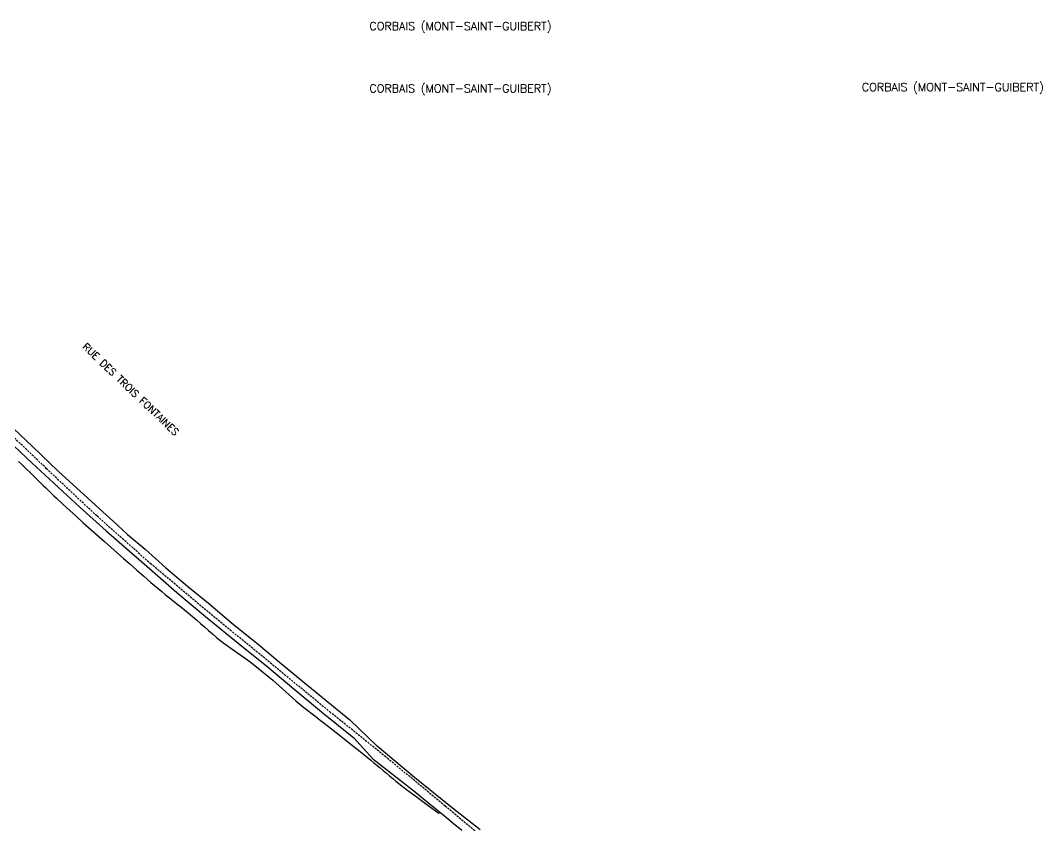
# Model space of a CAD drawing. Header units: millimetres. Extents: x 169000 to 170002, y 147000 to 148001.
# Drawn here: x 169308.9 to 169560.5, y 147560.8 to 147758.9 of the extents above; entities that cross this region are included whole.
import ezdxf
from ezdxf.enums import TextEntityAlignment as Align

# ---------------------------------------------------------------- set-up
doc = ezdxf.new("R2010")
doc.units = ezdxf.units.MM
doc.linetypes.add('DASHED', pattern=[0.75, 0.5, -0.25])
for name, color, linetype in [('W0001', 6, 'DASHED'), ('W0008', 7, 'CONTINUOUS'), ('W0071', 7, 'CONTINUOUS'), ('W0211', 2, 'CONTINUOUS'), ('W0980', 7, 'CONTINUOUS'), ('W0989', 7, 'CONTINUOUS')]:
    doc.layers.add(name, color=color, linetype=linetype)
doc.styles.get("Standard").update_dxf_attribs({"font": 'romans.shx', "width": 0.85})

msp = doc.modelspace()

# ---------------------------------------------------------------- linework, layer by layer
at = {"layer": 'W0001'}
msp.add_lwpolyline([(169546.99, 147407.13), (169523.65, 147435.07), (169518.18, 147443.24), (169513.2, 147451.35), (169504.51, 147472.23), (169494.1, 147498.53), (169491.7, 147503.8), (169489.6, 147507.33), (169486.07, 147510.63), (169480.25, 147515.3), (169468.5, 147523.56), (169440.18, 147543.99), (169425.89, 147555.19), (169413.44, 147565.63), (169398.84, 147577.71), (169385.23, 147588.66), (169367.24, 147603.45), (169355.64, 147612.92), (169341.04, 147625.16), (169327.66, 147637.05), (169315.31, 147648.64), (169300.58, 147662.72), (169291.92, 147671)], dxfattribs=at)
at = {"layer": 'W0008'}
for points in [[(169289.95, 147671), (169291, 147669.97), (169297.47, 147663.76), (169304.33, 147657.03), (169311.74, 147650.04), (169323.49, 147639.22), (169329.99, 147633.37), (169335.09, 147628.89), (169339.98, 147624.67), (169347.36, 147618.17), (169354.47, 147612.25), (169362.45, 147605.75), (169369.51, 147600.03), (169376.14, 147594.49), (169383, 147588.79), (169390.95, 147582.4), (169395.61, 147577.27)], [(169294.21, 147671), (169296.52, 147668.68), (169299.6, 147665.78), (169302.94, 147662.49), (169307.05, 147658.61), (169311.89, 147654.03), (169318.16, 147648.07), (169332.73, 147634.72), (169335.27, 147632.49), (169339.54, 147628.84), (169344.69, 147624.28), (169350.49, 147619.37), (169355.15, 147615.53), (169361.28, 147610.41), (169367.44, 147605.39), (169373.11, 147600.62), (169379.64, 147595.27), (169389.96, 147586.85), (169396.69, 147580.38)]]:
    msp.add_lwpolyline(points, dxfattribs=at)
at = {"layer": 'W0071'}
for points in [[(169422.01, 147559.8), (169415.24, 147565.15), (169410.56, 147568.91), (169405.91, 147572.7), (169401.29, 147576.52), (169396.69, 147580.38)], [(169395.61, 147577.27), (169398.98, 147574.65), (169402.34, 147572.01), (169405.68, 147569.35), (169409.02, 147566.68), (169411.16, 147564.94), (169413.3, 147563.19), (169415.42, 147561.43), (169417.55, 147559.66)]]:
    msp.add_lwpolyline(points, dxfattribs=at)
at = {"layer": 'W0211'}
msp.add_lwpolyline([(169308.42, 147650.39), (169309.1, 147649.74), (169309.78, 147649.08), (169310.47, 147648.43), (169311.15, 147647.78), (169311.83, 147647.12), (169312.51, 147646.47), (169313.17, 147645.83), (169313.83, 147645.19), (169314.49, 147644.55), (169315.15, 147643.91), (169315.81, 147643.27), (169316.47, 147642.63), (169317.13, 147642), (169317.79, 147641.37), (169319.42, 147639.85), (169321.05, 147638.35), (169322.7, 147636.85), (169324.34, 147635.36), (169325.65, 147634.19), (169326.97, 147633.03), (169328.28, 147631.86), (169329.6, 147630.7), (169331.16, 147629.33), (169332.72, 147627.96), (169334.28, 147626.59), (169335.84, 147625.22), (169337.56, 147623.69), (169339.28, 147622.17), (169341, 147620.65), (169342.75, 147619.16), (169343.67, 147618.39), (169344.6, 147617.64), (169345.53, 147616.89), (169346.47, 147616.15), (169347.41, 147615.41), (169348.35, 147614.66), (169349.28, 147613.91), (169350.2, 147613.15), (169351.21, 147612.31), (169352.2, 147611.45), (169353.18, 147610.58), (169354.16, 147609.71), (169355.15, 147608.84), (169356.14, 147607.98), (169357.15, 147607.14), (169358.18, 147606.32), (169358.98, 147605.7), (169359.8, 147605.11), (169360.63, 147604.52), (169361.47, 147603.95), (169362.3, 147603.37), (169363.13, 147602.8), (169363.96, 147602.21), (169364.78, 147601.61), (169366.14, 147600.57), (169367.49, 147599.52), (169368.82, 147598.45), (169370.14, 147597.36), (169370.97, 147596.65), (169371.78, 147595.92), (169372.59, 147595.19), (169373.4, 147594.45), (169374.2, 147593.71), (169375.01, 147592.97), (169375.83, 147592.25), (169376.66, 147591.54), (169377.64, 147590.72), (169378.64, 147589.92), (169379.64, 147589.12), (169380.65, 147588.34), (169381.66, 147587.55), (169382.67, 147586.77), (169383.68, 147585.99), (169384.68, 147585.2), (169387.3, 147583.14), (169389.91, 147581.08), (169392.52, 147579.02), (169395.12, 147576.94), (169395.89, 147576.3), (169396.67, 147575.65), (169397.43, 147575), (169398.2, 147574.35), (169398.97, 147573.7), (169399.74, 147573.06), (169400.52, 147572.42), (169401.3, 147571.79), (169403.93, 147569.74), (169406.58, 147567.73), (169409.26, 147565.75), (169411.97, 147563.81)], dxfattribs=at)

# ---------------------------------------------------------------- texts
at = {"layer": 'W0980'}
for p in [(169417.2, 147757.42), (169417.2, 147742.08), (169538.41, 147742.41)]:
    msp.add_text('CORBAIS (MONT-SAINT-GUIBERT)', height=2, dxfattribs=at).set_placement(p, align=Align.MIDDLE)
at = {"layer": 'W0989'}
msp.add_text('RUE DES TROIS FONTAINES', height=1.75, rotation=316.2912, dxfattribs=at).set_placement((169336.04, 147668.19), align=Align.MIDDLE_CENTER)

doc.saveas('drawing.dxf')
